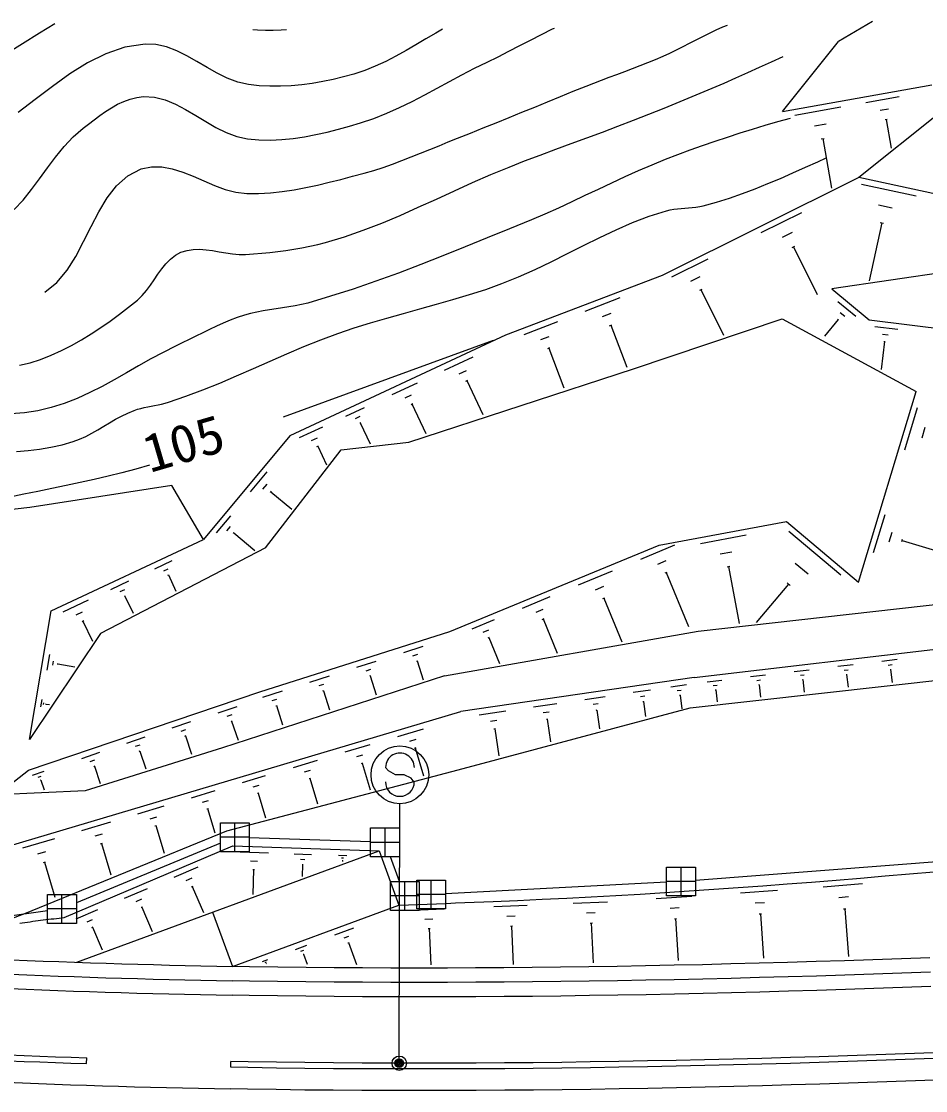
# Model space of a CAD drawing. Units: millimetres, scale not verified. Extents: x 40000 to 680000, y 20000 to 380000.
# Drawn here: x 442878 to 474233, y 277546 to 314623 of the extents above; entities that cross this region are included whole.
import ezdxf
from ezdxf.enums import TextEntityAlignment as Align

# ---------------------------------------------------------------- set-up
doc = ezdxf.new("R2010")
doc.units = ezdxf.units.MM
doc.header["$LTSCALE"] = 1000
doc.header["$PDMODE"] = 32
doc.header["$PDSIZE"] = 500
for name, color, linetype, lineweight in [('M-BGD', 7, 'Continuous', 25), ('M-BMK-ROW', 30, 'Continuous', 25), ('M-STR-STRC', 7, 'Continuous', 25)]:
    doc.layers.add(name, color=color, linetype=linetype, lineweight=lineweight)
doc.styles.add('ＭＳ ゴシック', font='')
doc.styles.get('ＭＳ ゴシック').set_extended_font_data('MS Gothic')

msp = doc.modelspace()

# ---------------------------------------------------------------- linework, layer by layer
at = {"layer": 'M-BGD'}
for p, q in [((472396, 314623), (471208, 313925)), ((469270, 311503), (471208, 313925)), ((469270, 311503), (474454, 312424)), ((472163, 311814), (473316, 312019)), ((469695, 311375), (471296, 311660)), ((474726, 311457), (471916, 309208)), ((472657, 311545), (472945, 311596)), ((472826, 311218), (472898, 311231)), ((472862, 311225), (473041, 310221)), ((470381, 311002), (470781, 311073)), ((470616, 310548), (470716, 310566)), ((470666, 310557), (470970, 308845)), ((471916, 309208), (465093, 305814)), ((477008, 308115), (471916, 309208)), ((472008, 308984), (473906, 308577)), ((472598, 308262), (473072, 308160)), ((468529, 307300), (469938, 308001)), ((472713, 307641), (472281, 305632)), ((472653, 307654), (472772, 307629)), ((469267, 307140), (469620, 307315)), ((469610, 306783), (469698, 306827)), ((469654, 306805), (470473, 305158)), ((465438, 305763), (466693, 306387)), ((475373, 305992), (470976, 305345)), ((465093, 305814), (459667, 303738)), ((466096, 305620), (466410, 305776)), ((466401, 305302), (466479, 305341)), ((466440, 305322), (467225, 303743)), ((470976, 305345), (472281, 304273)), ((462428, 304580), (463642, 305045)), ((471194, 304908), (471810, 304401)), ((463023, 304390), (463326, 304506)), ((471273, 304533), (471427, 304406)), ((460315, 303771), (461480, 304217)), ((463276, 304069), (463352, 304098)), ((463314, 304084), (463868, 302635)), ((464099, 302578), (469263, 304312)), ((469263, 304312), (473908, 301787)), ((471198, 304285), (470728, 303713)), ((471179, 304301), (471217, 304269)), ((472281, 304273), (478441, 303502)), ((472472, 304048), (473264, 303948)), ((459667, 303738), (452183, 300249)), ((460886, 303589), (461177, 303701)), ((472739, 303773), (472938, 303748)), ((461129, 303281), (461201, 303309)), ((461165, 303295), (461693, 301917)), ((472809, 303523), (472688, 302556)), ((472784, 303526), (472833, 303520)), ((457550, 302530), (458545, 302994)), ((456312, 300034), (464099, 302578)), ((458062, 302406), (458311, 302522)), ((458295, 302151), (458357, 302180)), ((455730, 301682), (456617, 302095)), ((458326, 302165), (458876, 300986)), ((456187, 301570), (456409, 301674)), ((471908, 295173), (473908, 301787)), ((454132, 300937), (454770, 301234)), ((456394, 301343), (456450, 301369)), ((456422, 301356), (456899, 300333)), ((473507, 299769), (473950, 301235)), ((454460, 300857), (454620, 300931)), ((454610, 300693), (454649, 300712)), ((454630, 300702), (454969, 299974)), ((452525, 300188), (453329, 300563)), ((474113, 300186), (474223, 300552)), ((452183, 300249), (449187, 296656)), ((452939, 300087), (453140, 300181)), ((453964, 299762), (456312, 300034)), ((451346, 296371), (453964, 299762)), ((453127, 299881), (453177, 299904)), ((453152, 299893), (453453, 299246)), ((450828, 298311), (451403, 299001)), ((448093, 298524), (443174, 297766)), ((449187, 296656), (448093, 298524)), ((451251, 298397), (451395, 298570)), ((451512, 298289), (451548, 298332)), ((451530, 298311), (452252, 297708)), ((443174, 297766), (440725, 297486)), ((449639, 296886), (450135, 297481)), ((472430, 296208), (472827, 297520)), ((450004, 296960), (450128, 297109)), ((464993, 296458), (469410, 297277)), ((469410, 297277), (471908, 295173)), ((443914, 294179), (449187, 296656)), ((450229, 296867), (450260, 296904)), ((450244, 296886), (450971, 296280)), ((466432, 296522), (468015, 296815)), ((469494, 296945), (471289, 295433)), ((472972, 296581), (473071, 296909)), ((473403, 296585), (473428, 296667)), ((473415, 296626), (474926, 296169)), ((451346, 296371), (445617, 293400)), ((457740, 293461), (464993, 296458)), ((464354, 295978), (465536, 296466)), ((447505, 295645), (448105, 295927)), ((464944, 295806), (465239, 295928)), ((467114, 296157), (467510, 296230)), ((447814, 295571), (447964, 295641)), ((462194, 295085), (463376, 295574)), ((465201, 295497), (465275, 295528)), ((465238, 295512), (466012, 293640)), ((467350, 295709), (467449, 295727)), ((467400, 295718), (467767, 293740)), ((469714, 295839), (470162, 295461)), ((445976, 294927), (446606, 295223)), ((447955, 295417), (447993, 295435)), ((447974, 295426), (448235, 294870)), ((469428, 295159), (469540, 295064)), ((446301, 294849), (446459, 294923)), ((462784, 294914), (463079, 295036)), ((469484, 295112), (468358, 293775)), ((444325, 294151), (445203, 294564)), ((446449, 294688), (446488, 294706)), ((446469, 294697), (446749, 294099)), ((460249, 294281), (461216, 294681)), ((463041, 294605), (463115, 294635)), ((463078, 294620), (463701, 293112)), ((466346, 293479), (475925, 294558)), ((443156, 289726), (443914, 294179)), ((444778, 294042), (444998, 294146)), ((460731, 294141), (460973, 294241)), ((444984, 293817), (445039, 293843)), ((445011, 293830), (445338, 293136)), ((458506, 293561), (459282, 293882)), ((460942, 293888), (461003, 293913)), ((460972, 293901), (461462, 292716)), ((445617, 293400), (443156, 289726)), ((451151, 291371), (457740, 293461)), ((457553, 291927), (466346, 293479)), ((458893, 293449), (459087, 293529)), ((456138, 292743), (456809, 292956)), ((459062, 293246), (459110, 293266)), ((459086, 293256), (459455, 292362)), ((466208, 291871), (476184, 293037)), ((443767, 292123), (443860, 292669)), ((456454, 292622), (456622, 292675)), ((443965, 292300), (443988, 292436)), ((444137, 292323), (444143, 292357)), ((444140, 292340), (444730, 292240)), ((454512, 292227), (455185, 292441)), ((456581, 292440), (456622, 292454)), ((456602, 292447), (456809, 291794)), ((471194, 292260), (471722, 292323)), ((472716, 292441), (473249, 292504)), ((472935, 292304), (473068, 292320)), ((457553, 291927), (449853, 289432)), ((452883, 291711), (453559, 291925)), ((454828, 292106), (454997, 292159)), ((454956, 291924), (454998, 291937)), ((454977, 291930), (455185, 291274)), ((466208, 291871), (458117, 290689)), ((466063, 290821), (476176, 291945)), ((468166, 291901), (468683, 291963)), ((469677, 292081), (470200, 292142)), ((469892, 291947), (470022, 291963)), ((469959, 291796), (469992, 291800)), ((469976, 291798), (470027, 291362)), ((471411, 292125), (471543, 292141)), ((471479, 291973), (471512, 291977)), ((471495, 291975), (471548, 291532)), ((473004, 292150), (473037, 292154)), ((473021, 292152), (473074, 291701)), ((453201, 291589), (453370, 291642)), ((464088, 291359), (464698, 291448)), ((465393, 291550), (465942, 291630)), ((465623, 291415), (465760, 291435)), ((466661, 291723), (467172, 291784)), ((466871, 291592), (466999, 291607)), ((466937, 291445), (466969, 291448)), ((466953, 291446), (467003, 291026)), ((468378, 291769), (468508, 291785)), ((468445, 291620), (468478, 291624)), ((468461, 291622), (468512, 291194)), ((443125, 288653), (451151, 291371)), ((443550, 290849), (443594, 291108)), ((451253, 291194), (451931, 291409)), ((451572, 291071), (451741, 291125)), ((453329, 291406), (453371, 291419)), ((453350, 291413), (453559, 290754)), ((462411, 291114), (463119, 291217)), ((464344, 291209), (464496, 291232)), ((465698, 291258), (465733, 291263)), ((465716, 291260), (465784, 290790)), ((442383, 286010), (458117, 290689)), ((443644, 290933), (443655, 290998)), ((443726, 290944), (443729, 290960)), ((443728, 290952), (443853, 290931)), ((449699, 290645), (450365, 290871)), ((451700, 290888), (451742, 290901)), ((451721, 290895), (451931, 290233)), ((458021, 288669), (466063, 290821)), ((458754, 290580), (459672, 290714)), ((460635, 290855), (461445, 290973)), ((460975, 290656), (461177, 290686)), ((462708, 290941), (462884, 290967)), ((462805, 290738), (462849, 290745)), ((462827, 290741), (462922, 290089)), ((464428, 291034), (464466, 291040)), ((464447, 291037), (464523, 290514)), ((448107, 290129), (448759, 290350)), ((450016, 290530), (450183, 290587)), ((450147, 290351), (450188, 290366)), ((450167, 290358), (450389, 289704)), ((459139, 290355), (459368, 290388)), ((461086, 290424), (461137, 290432)), ((461111, 290428), (461227, 289638)), ((448418, 290016), (448581, 290071)), ((455934, 289831), (456819, 290094)), ((459265, 290092), (459322, 290100)), ((459294, 290096), (459430, 289160)), ((446530, 289595), (447170, 289812)), ((448545, 289841), (448586, 289855)), ((448566, 289848), (448781, 289212)), ((456345, 289664), (456566, 289730)), ((444968, 289066), (445594, 289278)), ((449853, 289432), (445089, 287938)), ((446835, 289485), (446995, 289539)), ((446960, 289313), (447000, 289327)), ((446980, 289320), (447189, 288703)), ((454110, 289289), (454969, 289544)), ((456507, 289423), (456562, 289440)), ((456534, 289432), (456821, 288467)), ((445266, 288958), (445423, 289011)), ((452313, 288754), (453145, 289002)), ((454509, 289127), (454723, 289191)), ((454666, 288893), (454720, 288909)), ((454693, 288901), (454968, 287974)), ((442020, 287801), (443125, 288653)), ((443264, 288489), (443670, 288627)), ((445388, 288790), (445428, 288803)), ((445408, 288796), (445610, 288198)), ((450004, 286550), (458021, 288669)), ((450541, 288228), (451348, 288468)), ((452699, 288597), (452907, 288659)), ((443457, 288419), (443559, 288453)), ((443537, 288310), (443562, 288318)), ((443550, 288314), (443666, 287971)), ((450916, 288076), (451118, 288136)), ((452852, 288371), (452904, 288386)), ((452878, 288379), (453142, 287488)), ((445089, 287938), (442020, 287801)), ((448771, 287701), (449602, 287948)), ((451064, 287856), (451114, 287871)), ((451089, 287863), (451343, 287009)), ((446914, 287149), (447834, 287423)), ((449157, 287544), (449365, 287606)), ((447341, 286976), (447571, 287044)), ((449309, 287318), (449361, 287333)), ((449335, 287326), (449584, 286488)), ((444969, 286570), (445980, 286871)), ((447509, 286726), (447567, 286743)), ((447538, 286734), (447823, 285778)), ((442929, 285964), (444036, 286293)), ((442994, 283688), (450004, 286550)), ((445438, 286380), (445691, 286455)), ((444365, 283549), (450213, 286029)), ((445623, 286105), (445686, 286123)), ((445655, 286114), (445976, 285034)), ((450213, 286029), (455279, 285857)), ((443443, 285755), (443720, 285837)), ((444805, 281995), (455279, 285857)), ((450461, 285821), (451442, 285787)), ((450819, 285514), (451064, 285505)), ((452341, 285757), (452939, 285737)), ((452559, 285570), (452709, 285565)), ((453877, 285705), (454162, 285695)), ((453981, 285616), (454052, 285613)), ((454005, 285530), (454023, 285529)), ((454014, 285529), (454013, 285489)), ((455279, 285857), (455971, 283981)), ((443645, 285454), (443715, 285474)), ((443680, 285464), (444040, 284253)), ((448177, 284948), (449008, 285301)), ((450901, 285216), (450962, 285214)), ((450932, 285215), (450902, 284342)), ((452609, 285389), (452647, 285387)), ((452628, 285388), (452614, 284973)), ((448594, 284831), (448802, 284919)), ((446457, 284219), (447247, 284554)), ((448778, 284615), (448830, 284637)), ((448804, 284626), (449189, 283718)), ((467810, 284406), (469098, 284493)), ((470675, 284613), (472044, 284724)), ((446853, 284107), (447051, 284191)), ((462014, 284046), (463203, 284098)), ((464892, 284208), (466124, 284292)), ((468319, 284052), (468641, 284074)), ((471222, 284244), (471564, 284272)), ((441639, 283178), (442994, 283688)), ((444777, 283506), (445527, 283824)), ((447028, 283902), (447077, 283923)), ((447053, 283912), (447413, 283063)), ((449509, 283730), (450201, 281853)), ((450201, 281853), (455971, 283981)), ((459260, 283925), (460420, 283976)), ((462475, 283709), (462773, 283722)), ((465379, 283870), (465687, 283891)), ((468466, 283674), (468547, 283679)), ((468506, 283676), (468610, 282140)), ((471384, 283844), (471469, 283851)), ((471426, 283847), (471560, 282201)), ((445154, 283401), (445341, 283480)), ((456869, 283491), (457143, 283503)), ((459710, 283596), (460000, 283609)), ((462602, 283357), (462677, 283360)), ((462640, 283359), (462700, 281979)), ((465520, 283508), (465597, 283513)), ((465558, 283511), (465657, 282054)), ((445319, 283206), (445366, 283225)), ((445343, 283215), (445679, 282424)), ((453749, 282948), (454402, 283189)), ((454066, 282843), (454230, 282903)), ((456986, 283168), (457055, 283171)), ((457020, 283169), (457076, 281911)), ((459834, 283253), (459907, 283256)), ((459871, 283254), (459929, 281914)), ((452378, 282443), (452773, 282589)), ((454200, 282669), (454241, 282684)), ((454220, 282677), (454499, 281921)), ((452570, 282379), (452669, 282415)), ((452651, 282274), (452676, 282283)), ((452663, 282278), (452791, 281931)), ((451240, 282023), (451422, 282090)), ((451329, 281994), (451374, 282010)), ((451366, 281945), (451377, 281950)), ((451372, 281947), (451374, 281940)), ((445139, 278482), (445142, 278682)), ((450137, 278354), (450141, 278554))]:
    msp.add_line(p, q, dxfattribs=at)
for points in [[(442322, 313491), (442915, 313852), (443506, 314222), (444038, 314547)], [(443691, 305233), (444109, 305573), (444461, 305994), (444764, 306472), (445036, 306985), (445296, 307509), (445561, 308023), (445850, 308502), (446180, 308925), (446569, 309267), (447036, 309507), (447391, 309585), (447749, 309581), (448109, 309513), (448472, 309397), (448836, 309251), (449203, 309091), (449572, 308934), (449943, 308798), (450315, 308700), (450690, 308656), (451102, 308656), (451514, 308679), (451925, 308723), (452335, 308783), (452744, 308858), (453151, 308945), (453556, 309042), (453960, 309145), (454362, 309252), (454762, 309360), (455094, 309456), (455423, 309562), (455749, 309676), (456074, 309796), (456396, 309922), (456718, 310051), (457038, 310182), (457359, 310313), (457680, 310444), (458001, 310571), (458449, 310747), (458896, 310926), (459342, 311106), (459787, 311288), (460233, 311471), (460678, 311654), (461123, 311837), (461568, 312019), (462014, 312200), (462461, 312378), (462728, 312483), (462995, 312585), (463263, 312686), (463531, 312786), (463800, 312886), (464067, 312987), (464335, 313090), (464601, 313195), (464866, 313303), (465129, 313415), (465363, 313520), (465593, 313632), (465822, 313748), (466049, 313867), (466277, 313986), (466504, 314104), (466734, 314218), (466965, 314327), (467199, 314430), (467363, 314494)], [(442627, 308096), (442939, 308429), (443230, 308788), (443509, 309163), (443784, 309544), (444064, 309920), (444357, 310281), (444672, 310617), (445018, 310917), (445208, 311063), (445401, 311211), (445598, 311357), (445799, 311498), (446005, 311630), (446215, 311748), (446431, 311850), (446652, 311930), (446879, 311986), (447112, 312013), (447494, 311991), (447862, 311900), (448221, 311754), (448573, 311570), (448921, 311363), (449269, 311150), (449620, 310946), (449978, 310767), (450345, 310629), (450724, 310548), (451117, 310515), (451512, 310508), (451907, 310526), (452302, 310566), (452697, 310624), (453090, 310699), (453481, 310787), (453869, 310886), (454253, 310993), (454634, 311106), (455095, 311261), (455546, 311439), (455990, 311636), (456428, 311849), (456862, 312073), (457293, 312304), (457724, 312537), (458154, 312769), (458588, 312995), (459025, 313210), (459405, 313396), (459783, 313587), (460159, 313782), (460535, 313977), (460912, 314171), (461291, 314359), (461359, 314392)], [(457486, 314355), (457250, 314218), (456906, 314013), (456561, 313808), (456215, 313608), (455865, 313416), (455511, 313235), (455151, 313069), (454783, 312922), (454407, 312797), (454053, 312698), (453694, 312610), (453331, 312534), (452965, 312471), (452597, 312422), (452228, 312388), (451859, 312371), (451490, 312372), (451123, 312392), (450758, 312431), (450383, 312516), (450019, 312653), (449664, 312829), (449314, 313028), (448966, 313234), (448619, 313432), (448268, 313606), (447911, 313743), (447545, 313825), (447167, 313838), (446469, 313725), (445806, 313499), (445171, 313183), (444556, 312799), (443955, 312369), (443359, 311915), (442762, 311461)], [(450908, 314347), (451065, 314331), (451338, 314316), (451612, 314316), (451887, 314328), (452065, 314344)], [(442811, 302704), (443177, 302788), (443538, 302900), (443905, 303044), (444264, 303206), (444617, 303384), (444963, 303578), (445301, 303785), (445634, 304003), (445959, 304231), (446279, 304468), (446592, 304712), (446899, 304961), (447063, 305115), (447211, 305288), (447350, 305473), (447482, 305665), (447613, 305858), (447748, 306045), (447890, 306220), (448045, 306378), (448218, 306512), (448412, 306616), (448621, 306683), (448837, 306716), (449058, 306720), (449282, 306704), (449510, 306673), (449739, 306635), (449969, 306596), (450198, 306564), (450426, 306544), (450651, 306545), (450931, 306563), (451212, 306585), (451492, 306611), (451772, 306641), (452051, 306677), (452329, 306719), (452606, 306768), (452882, 306823), (453155, 306885), (453427, 306956), (454085, 307154), (454734, 307381), (455375, 307630), (456009, 307897), (456640, 308176), (457268, 308462), (457896, 308750), (458524, 309035), (459157, 309311), (459794, 309573), (460329, 309782), (460867, 309986), (461405, 310188), (461944, 310388), (462484, 310587), (463023, 310786), (463561, 310988), (464099, 311192), (464635, 311400), (465168, 311614), (465585, 311785), (466000, 311957), (466415, 312131), (466829, 312307), (467242, 312485), (467654, 312665), (468065, 312848), (468475, 313032), (468885, 313219), (469293, 313408)], [(469539, 311257), (469099, 311136), (468661, 311010), (468224, 310879), (467788, 310743), (467354, 310602), (466921, 310457), (466490, 310307), (466061, 310153), (465633, 309994), (465207, 309831), (464735, 309641), (464267, 309440), (463803, 309231), (463341, 309017), (462881, 308799), (462421, 308580), (461960, 308363), (461497, 308150), (461032, 307943), (460564, 307745), (459798, 307429), (459032, 307114), (458264, 306800), (457495, 306490), (456724, 306188), (455949, 305894), (455171, 305611), (454388, 305343), (453600, 305091), (452806, 304857), (452589, 304802), (452370, 304757), (452150, 304719), (451928, 304686), (451707, 304654), (451485, 304622), (451264, 304586), (451044, 304545), (450827, 304495), (450613, 304434), (450364, 304350), (450120, 304257), (449878, 304156), (449638, 304050), (449400, 303938), (449164, 303823), (448928, 303707), (448693, 303590), (448457, 303474), (448220, 303360), (447789, 303146), (447363, 302917), (446941, 302679), (446521, 302438), (446100, 302199), (445676, 301967), (445247, 301749), (444811, 301549), (444366, 301374), (443909, 301229), (443447, 301123), (442980, 301054), (442507, 301013)], [(442713, 299704), (443112, 299745), (443509, 299794), (443903, 299858), (444292, 299942), (444675, 300051), (444897, 300133), (445112, 300231), (445322, 300341), (445528, 300459), (445733, 300581), (445937, 300704), (446143, 300825), (446351, 300939), (446564, 301043), (446783, 301133), (446899, 301172), (447017, 301205), (447136, 301234), (447257, 301259), (447378, 301282), (447499, 301304), (447620, 301328), (447740, 301354), (447859, 301383), (447977, 301417), (448576, 301622), (449169, 301845), (449756, 302083), (450340, 302331), (450921, 302586), (451502, 302842), (452083, 303096), (452668, 303344), (453256, 303580), (453850, 303800), (454413, 303991), (454981, 304168), (455551, 304335), (456124, 304496), (456698, 304654), (457272, 304813), (457844, 304976), (458413, 305147), (458978, 305331), (459538, 305529), (460118, 305761), (460688, 306016), (461252, 306289), (461813, 306570), (462372, 306854), (462933, 307133), (463498, 307400), (464070, 307648), (464651, 307870), (465245, 308059), (465370, 308089), (465497, 308111), (465625, 308127), (465754, 308138), (465883, 308147), (466013, 308156), (466142, 308167), (466270, 308181), (466398, 308201), (466524, 308229), (466979, 308356), (467431, 308498), (467878, 308653), (468321, 308820), (468761, 308996), (469199, 309180), (469634, 309369), (470068, 309563), (470500, 309758), (470785, 309887)], [(459236, 303557), (458507, 303291), (457779, 303025), (457051, 302759), (456322, 302493), (455594, 302227), (454865, 301962), (454137, 301696), (453408, 301430), (452680, 301165), (451951, 300901)], [(447325, 299231), (446847, 299096), (446366, 298970), (445883, 298852), (445398, 298740), (444913, 298633), (444426, 298529), (443939, 298428), (443451, 298326), (442964, 298224), (442478, 298119), (442258, 298071), (442038, 298024), (441817, 297977), (441597, 297931), (441376, 297885), (441156, 297839), (440935, 297793), (440714, 297747), (440494, 297702), (440273, 297655)], [(455971, 283981), (456298, 283992), (456624, 284004), (456950, 284016), (457277, 284028), (457603, 284040), (457930, 284052), (458256, 284064), (458582, 284077), (458909, 284090), (459235, 284103), (460086, 284140), (460936, 284179), (461786, 284221), (462636, 284265), (463486, 284312), (464336, 284362), (465186, 284414), (466035, 284468), (466885, 284526), (467734, 284586), (468583, 284648), (469432, 284713), (470281, 284780), (471129, 284848), (471978, 284918), (472826, 284989), (473675, 285060), (474523, 285131)], [(442819, 283350), (442910, 283364), (443000, 283377), (443091, 283391), (443182, 283404), (443273, 283417), (443364, 283429), (443455, 283442), (443546, 283453), (443637, 283465), (443728, 283476), (443819, 283487), (443910, 283498), (444001, 283508), (444092, 283519), (444183, 283529), (444274, 283539), (444365, 283549)], [(474381, 282155), (473394, 282118), (472407, 282084), (471420, 282051), (470434, 282020), (469448, 281990), (468463, 281963), (467478, 281937), (466493, 281913), (465509, 281892), (464525, 281872), (463541, 281855), (462558, 281839), (461575, 281826), (460593, 281815), (459611, 281807), (458629, 281801), (457648, 281797), (456667, 281796), (455687, 281797), (454706, 281801), (453727, 281807), (452748, 281816), (451769, 281828), (450791, 281843), (450201, 281853)], [(474400, 281655), (473412, 281619), (472424, 281584), (471437, 281551), (470450, 281520), (469463, 281490), (468476, 281463), (467490, 281437), (466505, 281413), (465519, 281392), (464534, 281372), (463550, 281355), (462565, 281339), (461581, 281326), (460598, 281315), (459615, 281307), (458632, 281301), (457649, 281297), (456667, 281296), (455685, 281297), (454704, 281301), (453723, 281307), (452742, 281316), (451762, 281328), (450782, 281343), (450192, 281353)], [(474418, 281155), (473430, 281119), (472441, 281084), (471453, 281051), (470465, 281020), (469477, 280991), (468490, 280963), (467503, 280937), (466516, 280914), (465530, 280892), (464544, 280872), (463558, 280855), (462573, 280839), (461587, 280826), (460603, 280815), (459618, 280807), (458634, 280801), (457650, 280797), (456667, 280796), (455684, 280797), (454701, 280801), (453719, 280807), (452737, 280816), (451755, 280828), (450774, 280843), (450183, 280853)], [(474505, 278857), (473512, 278820), (472520, 278786), (471528, 278752), (470536, 278721), (469544, 278692), (468552, 278664), (467561, 278638), (466569, 278614), (465578, 278592), (464587, 278573), (463596, 278555), (462606, 278540), (461616, 278526), (460625, 278515), (459635, 278507), (458646, 278501), (457656, 278497), (456667, 278496), (455678, 278497), (454689, 278501), (453701, 278507), (452712, 278517), (451724, 278529), (450736, 278543), (450141, 278554)], [(474512, 278657), (473519, 278621), (472527, 278586), (471534, 278553), (470542, 278521), (469549, 278492), (468557, 278464), (467566, 278438), (466574, 278414), (465582, 278392), (464591, 278373), (463600, 278355), (462609, 278340), (461618, 278326), (460627, 278315), (459637, 278307), (458647, 278301), (457657, 278297), (456667, 278296), (455677, 278297), (454688, 278301), (453699, 278307), (452710, 278317), (451721, 278329), (450733, 278343), (450137, 278354)], [(474540, 277908), (473546, 277871), (472552, 277836), (471558, 277803), (470565, 277772), (469571, 277742), (468578, 277714), (467584, 277688), (466591, 277664), (465598, 277643), (464605, 277623), (463612, 277605), (462620, 277590), (461627, 277576), (460635, 277565), (459643, 277557), (458651, 277551), (457659, 277547), (456667, 277546), (455675, 277547), (454684, 277551), (453693, 277557), (452702, 277567), (451711, 277579), (450721, 277594), (450124, 277604)]]:
    msp.add_lwpolyline(points, dxfattribs=at)
for radius, start, end in [(332500, 262.91265, 268.95561), (333000, 262.91265, 268.95561), (333500, 262.91265, 268.95561), (336750, 262.91265, 268.95561), (335800, 265.14332, 268.10241), (336000, 265.14332, 268.10291)]:
    msp.add_arc((456262, 614298), radius, start, end, dxfattribs=at)
at = {"layer": 'M-BMK-ROW'}
for p, q in [((449777, 285831), (449777, 286831)), ((449777, 286831), (450777, 286831)), ((450277, 285831), (450277, 286831)), ((450777, 286831), (450777, 285831)), ((454989, 285655), (454989, 286655)), ((454989, 286655), (455989, 286655)), ((455489, 285655), (455489, 286655)), ((455989, 286655), (455989, 285655)), ((450777, 286331), (449777, 286331)), ((454989, 286172), (450777, 286314)), ((449777, 286124), (444783, 284053)), ((455989, 286155), (454989, 286155)), ((480910, 285961), (466251, 284837)), ((450777, 285831), (449777, 285831)), ((455989, 285655), (454989, 285655)), ((455990, 284797), (455674, 285655)), ((465251, 284299), (465251, 285299)), ((465251, 285299), (466251, 285299)), ((465751, 284299), (465751, 285299)), ((466251, 285299), (466251, 284299)), ((455674, 283797), (455674, 284797)), ((455674, 284797), (456674, 284797)), ((456174, 283797), (456174, 284797)), ((456586, 283844), (456586, 284844)), ((456586, 284844), (457586, 284844)), ((456674, 284797), (456674, 283797)), ((457086, 283844), (457086, 284844)), ((457586, 284844), (457586, 283844)), ((465251, 284772), (457586, 284371)), ((466251, 284799), (465251, 284799)), ((443783, 283345), (443783, 284345)), ((443783, 284345), (444783, 284345)), ((444283, 283345), (444283, 284345)), ((444783, 284345), (444783, 283345)), ((456674, 284297), (455674, 284297)), ((457586, 284344), (456586, 284344)), ((466251, 284299), (465251, 284299)), ((443783, 283777), (442234, 283566)), ((444783, 283845), (443783, 283845)), ((456674, 283797), (455674, 283797)), ((456445, 283801), (457538, 283849)), ((457586, 283844), (456586, 283844)), ((444783, 283345), (443783, 283345))]:
    msp.add_line(p, q, dxfattribs=at)
at = {"layer": 'M-STR-STRC'}
for p, q in [((455606, 288637), (455507, 288755)), ((455851, 288498), (455606, 288637)), ((456152, 288495), (455851, 288498)), ((456397, 288383), (456152, 288495)), ((456503, 288247), (456397, 288383)), ((455982, 278646), (455999, 287496))]:
    msp.add_line(p, q, dxfattribs=at)
for centre, radius in [((456001, 288496), 1000), ((455982, 278496), 150), ((455982, 278496), 120), ((455982, 278496), 90), ((455982, 278496), 60), ((455982, 278496), 30)]:
    msp.add_circle(centre, radius, dxfattribs=at)
for centre, start, end in [((456007, 288751), 359.5549, 179.5549), ((456003, 288251), 179.5549, 359.5549)]:
    msp.add_arc(centre, 500, start, end, dxfattribs=at)
msp.add_point((455982, 278496), dxfattribs=at)

# ---------------------------------------------------------------- texts
at = {"layer": 'M-BGD', "style": 'ＭＳ ゴシック', "width": 1.05}
msp.add_text('105', height=1320, rotation=16.348, dxfattribs=at).set_placement((447438, 298581), align=Align.BOTTOM_LEFT)

doc.saveas('drawing.dxf')
